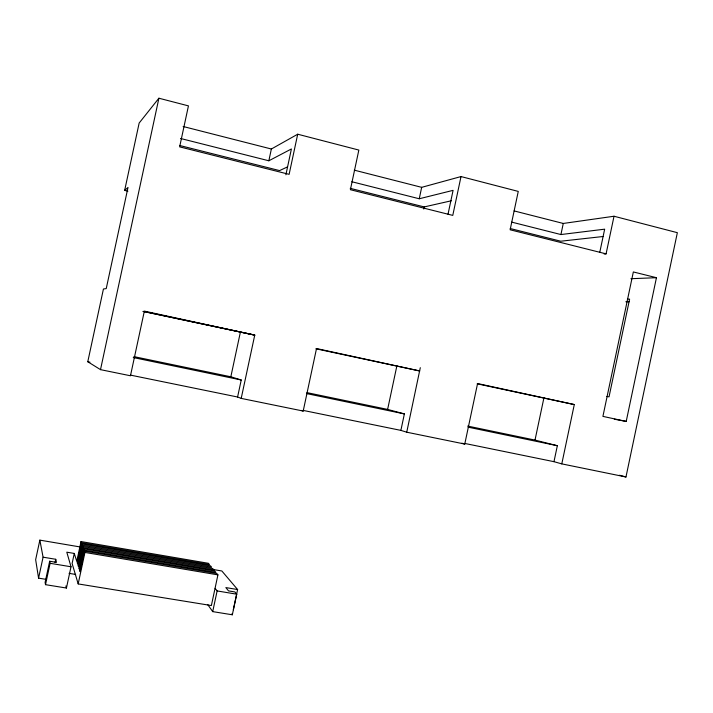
<?xml version="1.0" encoding="UTF-8"?>
<svg xmlns="http://www.w3.org/2000/svg" width="713" height="713" viewBox="0 0 713 713"><rect width="100%" height="100%" fill="white"/><g stroke="black" fill="none" stroke-linecap="round" stroke-linejoin="round"><path stroke-width="1.07" d="M420.296 367.685L406.74 432.203L464.76 444.056L477.576 383.541L574.295 404.565L561.791 463.878L625.969 476.988L677.35 232.679L614.018 216.244L563.27 223.454L514.109 210.914M561.791 463.878L553.974 461.676L557.343 445.714L535.008 440.09L467.683 426.08M599.776 252.313L604.66 229.176L560.926 234.55L511.738 222.126M604.152 254.024L606.086 253.864L614.018 216.244M626.21 421.419L656.45 277.696L633.34 271.947L602.913 416.383L626.21 421.419L614.321 419.208M351.821 181.735L419.253 198.767L421.677 187.341L461.017 176.566L518.262 191.414L510.134 229.791L606.086 253.864M423.78 209.034L424.226 206.922L451.338 200.781M406.74 432.203L400.884 430.385L404.378 413.914L387.622 409.414L396.865 365.929M448.014 214.239L453.085 190.353L419.253 198.767M461.017 176.566L452.773 215.397L350.395 189.711L358.844 150.069L297.704 134.213L271.368 149.008L183.125 126.495M560.926 234.55L563.27 223.454M535.008 440.09L543.948 397.729M180.549 138.474L268.846 160.781L271.368 149.008M315.895 348.791L419.743 370.974L316.519 348.532L303.194 411.053L241.208 398.389L237.589 397.007L241.235 379.993L230.834 376.785L240.343 332.338M285.886 174.783L291.412 148.955L268.846 160.781M241.208 398.389L254.746 335.11L144.356 311.109L130.461 375.769L100.506 369.646L87.779 361.741L103.438 288.988L106.237 288.596L128.001 187.466L124.659 190.398L127.903 191.173M297.704 134.213L289.121 174.337L179.64 146.86L188.446 105.88L158.901 98.216L139.16 123.037L124.659 190.398M84.098 550.097L215.879 572.379L214.729 570.979L83.626 548.778L84.098 550.097L79.704 570.56L80.043 571.648L84.464 551.096L216.752 573.439L217.928 574.865L211.369 605.551L78.18 583.92L72.111 563.475L74.268 553.44L66.799 552.183L71.015 566.764L66.434 588.038L45.507 584.669L45.106 582.432L49.669 561.247L56.47 562.37L55.739 559.286L43.083 557.183L39.857 540.133L80.426 547.005M233.311 609.74L237.616 589.544L225.834 587.583L228.525 590.899L234.871 591.95L236.725 594.179L232.331 614.784L212.706 611.62L217.126 590.934L215.13 588.35M39.857 540.133L35.65 559.678L38.573 578.136L45.962 579.339M38.573 578.136L43.083 557.183M45.507 584.669L50.106 563.306L49.669 561.247M55.061 562.423L55.739 559.286M100.506 369.646L158.901 98.216M81.015 541.568L81.46 542.807L209.497 564.616L208.41 563.297L81.015 541.568L76.772 561.318L74.268 553.44M81.46 542.807L77.191 562.664L77.592 563.93L81.888 543.974L210.522 565.864L211.627 567.209L82.343 545.24L81.888 543.974M82.343 545.24L78.029 565.293L78.466 566.666L82.797 546.506L212.732 568.555L213.864 569.928L83.269 547.798L82.797 546.506M83.269 547.798L78.911 568.065L79.25 569.134L83.626 548.778M78.18 583.92L84.945 552.441L84.464 551.096M287.517 166.878L279.594 170.594L179.551 145.47M603.145 236.502L560.766 241.217L510.25 228.534M630.916 278.712L656.45 277.696M627.404 299.157L629.606 299.139L609.036 396.829L606.843 396.499M625.862 301.751L629.16 301.742M69.072 573.359L75.667 574.437M50.106 563.306L71.015 566.764M217.126 590.934L236.725 594.179M84.945 552.441L217.928 574.865M213.08 569.5L221.85 570.979L237.616 589.544M574.295 404.565L477.202 383.826M130.586 375.136L237.589 397.007M303.061 410.385L400.884 430.385M464.68 443.424L553.974 461.676M87.779 361.741L89.963 362.186M133.875 356.607L230.834 376.785M306.92 392.622L387.622 409.414M133.251 357.543L241.235 379.993M306.643 393.594L404.378 413.914M468.129 427.167L557.343 445.714M350.217 188.339L424.226 206.922M354.29 170.157L421.677 187.341M619.57 475.232L625.969 476.988M461.926 443.21L464.76 444.056M301.403 410.43L303.194 411.053M231.707 613.973L232.331 614.784M207.759 604.624L212.706 611.62M65.908 585.934L66.434 588.038M254.746 335.11L143.135 311.394L254.746 335.11"/></g></svg>
